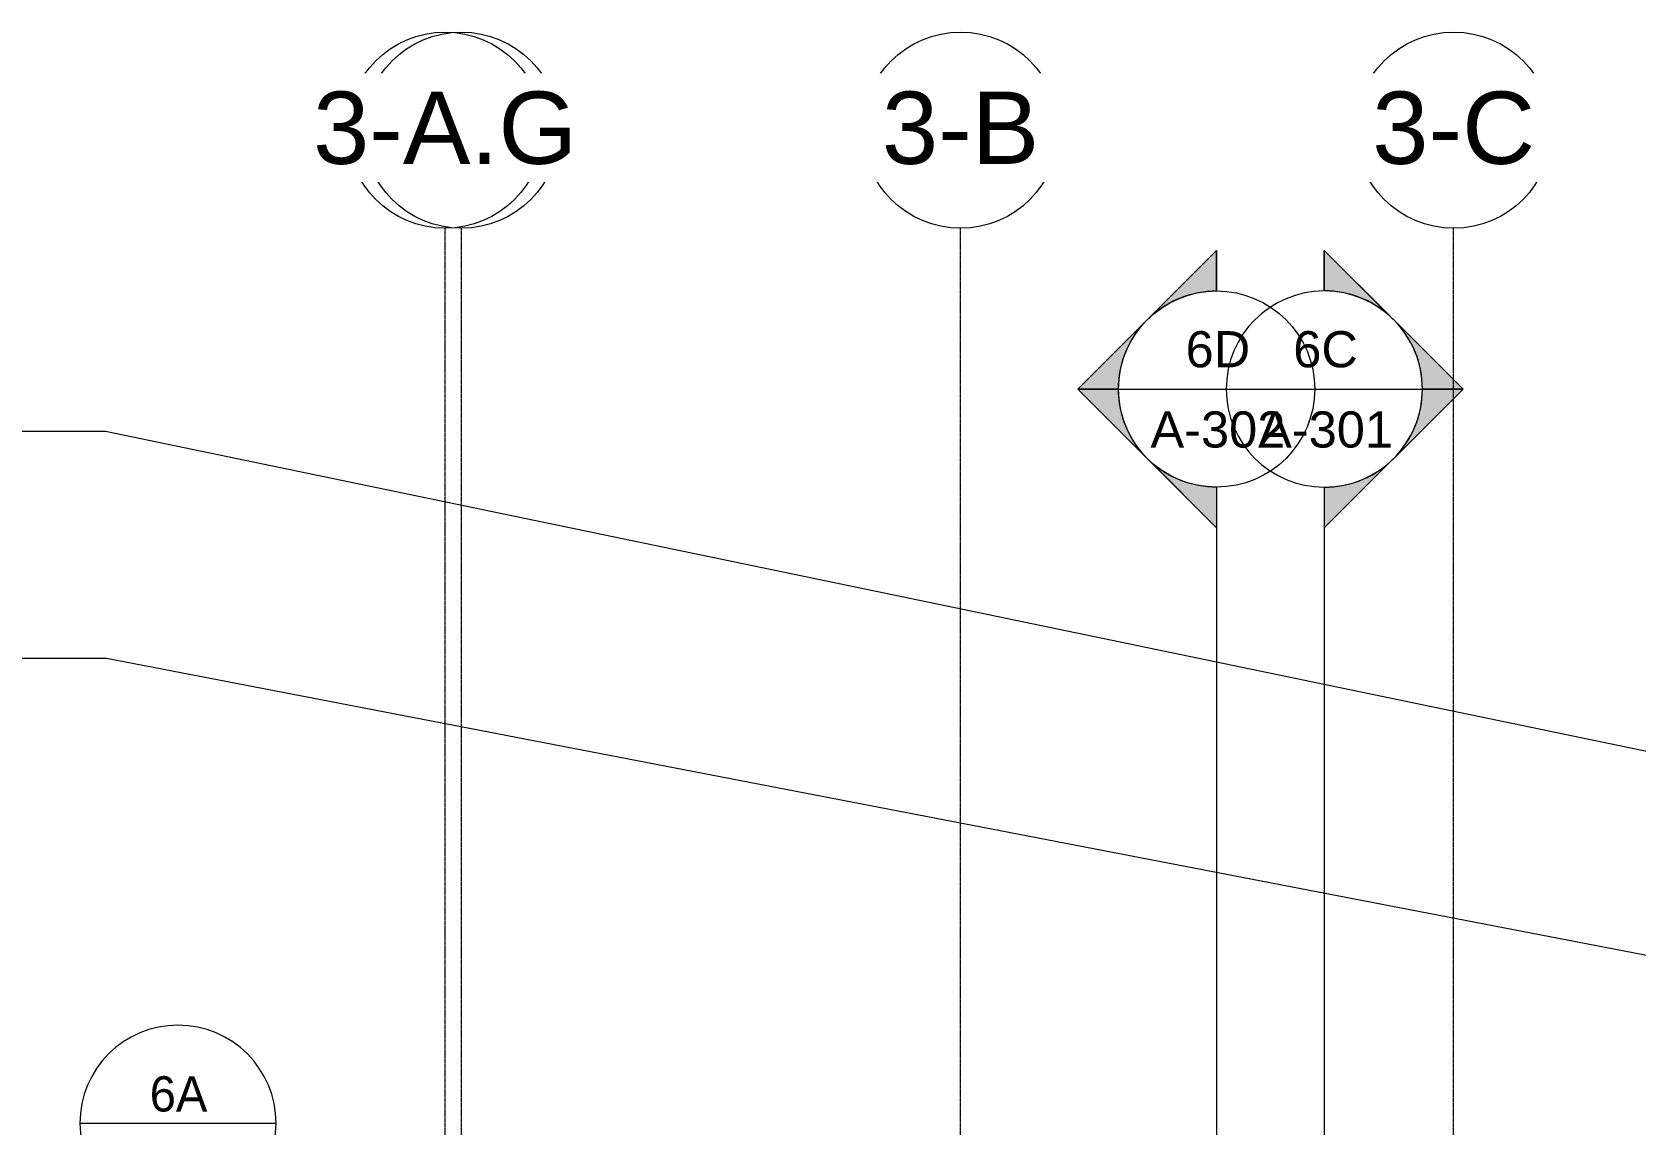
# Model space of a CAD drawing. Header units: inches. Extents: x 21386 to 98546, y -290 to 853.
# Drawn here: x 21860 to 22644, y 233 to 768 of the extents above; entities that cross this region are included whole.
import ezdxf

# ---------------------------------------------------------------- set-up
doc = ezdxf.new("R2010")
doc.units = ezdxf.units.IN
doc.header["$MEASUREMENT"] = 0
doc.linetypes.add('Grid Line 1_2_', pattern=[0.875, 0.5, -0.125, 0.125, -0.125])
for name, color, linetype, lineweight in [('A-ANNO-IDEN', 131, 'Continuous', 9), ('A-ANNO-SYMB', 150, 'Continuous', 9), ('G-ANNO-SYMB', 111, 'Continuous', 9), ('S-GRID', 1, 'Continuous', 9), ('S-GRID-IDEN', 1, 'Continuous', 9)]:
    doc.layers.add(name, color=color, linetype=linetype, lineweight=lineweight)
doc.styles.add('Arial_2', font='arial.ttf', dxfattribs={"height": 35.407186})
doc.styles.add('Arial_3', font='arial.ttf', dxfattribs={"height": 17.703593})
doc.styles.add('Century Gothic', font='GOTHIC.TTF', dxfattribs={"height": 17.245342})

# ---------------------------------------------------------------- blocks, each defined once
blk = doc.blocks.new('Section - Section Head - Filled-1526-Building Section - East_West looking North')
at = {"layer": 'G-ANNO-SYMB'}
h = blk.add_hatch(color=256, dxfattribs=at)
edge = h.paths.add_edge_path(flags=0)
edge.add_arc((22874.16, 593.16), 48.06, 47.9216, 90)
edge.add_line((22874.16, 641.22), (22874.16, 661.04))
edge.add_line((22874.16, 661.04), (22906.36, 628.83))
h = blk.add_hatch(color=256, dxfattribs=at)
edge = h.paths.add_edge_path(flags=0)
edge.add_line((22908.1, 627.1), (22942.04, 593.16))
edge.add_line((22942.04, 593.16), (22922.16, 593.16))
edge.add_arc((22874.16, 593.16), 48, 360, 405)
h = blk.add_hatch(color=256, dxfattribs=at)
edge = h.paths.add_edge_path(flags=0)
edge.add_arc((22874.16, 593.16), 48, 315, 360)
edge.add_line((22922.16, 593.16), (22942.04, 593.16))
edge.add_line((22942.04, 593.16), (22908.1, 559.22))
h = blk.add_hatch(color=256, dxfattribs=at)
edge = h.paths.add_edge_path(flags=0)
edge.add_line((22906.36, 557.48), (22874.16, 525.27))
edge.add_line((22874.16, 525.27), (22874.16, 545.09))
edge.add_arc((22874.16, 593.16), 48.06, 270, 312.0784)
for p, q in [((22942.04, 593.16), (22874.16, 661.04)), ((22874.16, 641.16), (22874.16, 661.04)), ((22906.36, 628.83), (22874.16, 661.04)), ((22874.16, 661.04), (22874.16, 641.22)), ((22942.04, 593.16), (22908.1, 627.1)), ((22942.04, 593.16), (22874.16, 525.27)), ((22908.1, 559.22), (22942.04, 593.16)), ((22922.16, 593.16), (22942.04, 593.16)), ((22942.04, 593.16), (22922.16, 593.16)), ((22874.16, 525.27), (22906.36, 557.48)), ((22874.16, 545.16), (22874.16, 525.27)), ((22874.16, 545.09), (22874.16, 525.27))]:
    blk.add_line(p, q, dxfattribs=at)
for radius, start, end in [(48, 90, 270), (48.06, 47.9216, 90), (48, 270, 90), (48, 360, 45), (48, 315, 360), (48.06, 270, 312.0784)]:
    blk.add_arc((22874.16, 593.16), radius, start, end, dxfattribs=at)
blk = doc.blocks.new('Grid - Grid Head - Circle-14747-Building Section - East_West looking North')
at = {"layer": 'S-GRID-IDEN'}
blk.add_circle((23085.89, 719.89), 48, dxfattribs=at)
blk = doc.blocks.new('Section - Callout Head-19020-Building Section - East_West looking North')
at = {"layer": 'A-ANNO-SYMB'}
blk.add_line((22654.26, 473.8), (22750.26, 473.8), dxfattribs=at)
for start, end in [(0, 180), (180, 360)]:
    blk.add_arc((22702.26, 473.8), 48, start, end, dxfattribs=at)

msp = doc.modelspace()

# ---------------------------------------------------------------- linework, layer by layer
at = {"layer": 'A-ANNO-IDEN', "color": 153}
for p, q in [((21895.4, 572.4), (21841.99, 572.4)), ((22895.86, 364.59), (21895.4, 572.4)), ((21895.89, 461.28), (21842.48, 461.28)), ((22865.68, 274.14), (21895.89, 461.28))]:
    msp.add_line(p, q, dxfattribs=at)
at = {"layer": 'G-ANNO-SYMB'}
for p, q in [((22391.17, 593.16), (22487.17, 593.16)), ((22443.85, 593.16), (22539.85, 593.16)), ((22439.17, 545.16), (22439.17, -79.66)), ((22491.85, 545.16), (22491.85, -79.66))]:
    msp.add_line(p, q, dxfattribs=at)
at = {"layer": 'S-GRID', "linetype": 'Grid Line 1_2_'}
for p, q in [((22061.64, -273.16), (22061.64, 671.89)), ((22069.64, -273.16), (22069.64, 671.89)), ((22313.89, -273.16), (22313.89, 671.89)), ((22555.14, -273.16), (22555.14, 671.89))]:
    msp.add_line(p, q, dxfattribs=at)

# ---------------------------------------------------------------- block references
at = {"layer": 'A-ANNO-SYMB'}
msp.add_blockref('Section - Callout Head-19020-Building Section - East_West looking North', (-771.32, -240.02), dxfattribs=at)
at = {"layer": 'G-ANNO-SYMB', "extrusion": (0, 0, -1)}
msp.add_blockref('Section - Section Head - Filled-1526-Building Section - East_West looking North', (-45313.33, 0), dxfattribs=at)
at = {"layer": 'G-ANNO-SYMB'}
msp.add_blockref('Section - Section Head - Filled-1526-Building Section - East_West looking North', (-382.3, 0), dxfattribs=at)
at = {"layer": 'S-GRID-IDEN'}
for p in [(-1016.25, 0), (-772, 0), (-530.75, 0)]:
    msp.add_blockref('Grid - Grid Head - Circle-14747-Building Section - East_West looking North', p, dxfattribs=at)

# ---------------------------------------------------------------- texts
at = {"layer": 'A-ANNO-SYMB', "insert": (21931.21, 256.77), "char_height": 17.245, "width": 36.936, "attachment_point": 2, "line_spacing_factor": 0.984117, "style": 'Century Gothic'}
msp.add_mtext('6A', dxfattribs=at)
at = {"layer": 'G-ANNO-SYMB', "char_height": 17.704, "attachment_point": 2, "line_spacing_factor": 0.938532, "style": 'Arial_3'}
for s, insert, width in [('6D', (22439.79, 621.5), 37.584), ('6C', (22492.47, 621.5), 37.584), ('A-302', (22439.79, 582.22), 78.624), ('A-301', (22492.47, 582.22), 78.624)]:
    msp.add_mtext(s, dxfattribs=dict(at, insert=insert, width=width))

# ---------------------------------------------------------------- next in the draw order: texts
at = {"layer": 'S-GRID-IDEN', "char_height": 35.407, "attachment_point": 2, "line_spacing_factor": 0.938532, "style": 'Arial_2', "bg_fill": 3, "box_fill_scale": 1.25, "bg_fill_color": 0, "bg_fill_transparency": 0}
for s, insert, width in [('3-A', (22069.63, 738.77), 91.584), ('3-B', (22313.88, 738.77), 91.584), ('3-C', (22555.13, 738.77), 94.608)]:
    msp.add_mtext(s, dxfattribs=dict(at, insert=insert, width=width))

# ---------------------------------------------------------------- next in the draw order: block references
at = {"layer": 'S-GRID-IDEN'}
msp.add_blockref('Grid - Grid Head - Circle-14747-Building Section - East_West looking North', (-1024.25, 0), dxfattribs=at)

# ---------------------------------------------------------------- next in the draw order: texts
at = {"layer": 'S-GRID-IDEN', "insert": (22061.63, 738.77), "char_height": 35.407, "width": 153.792, "attachment_point": 2, "line_spacing_factor": 0.938532, "style": 'Arial_2', "bg_fill": 3, "box_fill_scale": 1.25, "bg_fill_color": 0, "bg_fill_transparency": 0}
msp.add_mtext('3-A.G', dxfattribs=at)

doc.saveas('drawing.dxf')
